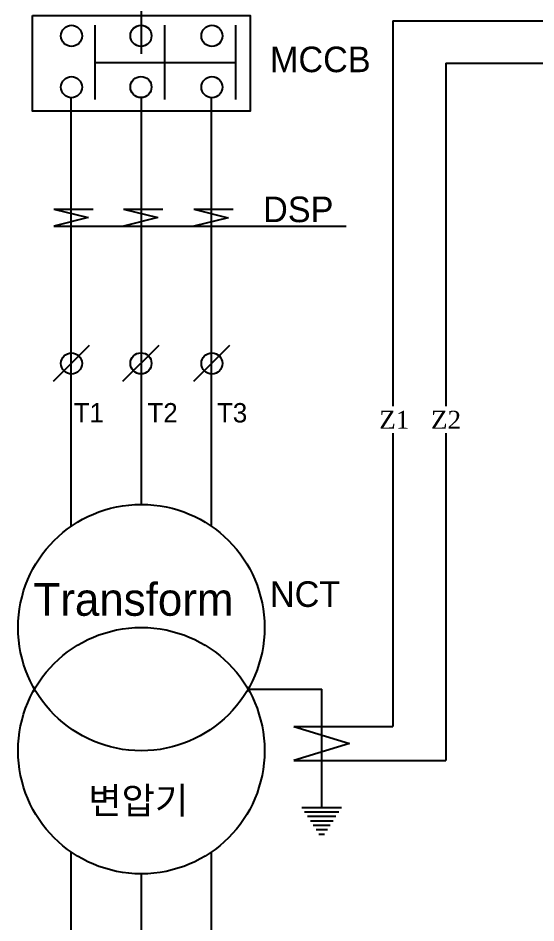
# Model space of a CAD drawing. Header units: millimetres. Extents: x 29 to 409, y 30 to 301.
# Drawn here: x 220.9 to 279.3, y 121.8 to 223.8 of the extents above; entities that cross this region are included whole.
import ezdxf

# ---------------------------------------------------------------- set-up
doc = ezdxf.new("R2010")
doc.units = ezdxf.units.MM
doc.layers.add('4', color=133, linetype='Continuous')
doc.layers.add('ASHADE', color=7, linetype='Continuous')
doc.styles.add('ghs', font='NGULIM.TTF')
doc.styles.add('HCM', font='batang.ttc')

msp = doc.modelspace()

# ---------------------------------------------------------------- linework, layer by layer
for p, q in [((229.61, 218.79), (245.44, 218.79)), ((228.95, 186.9), (224.89, 182.84)), ((236.79, 186.91), (232.72, 182.85)), ((244.78, 186.9), (240.71, 182.84)), ((255.15, 134.85), (255.15, 148.17))]:
    msp.add_line(p, q)
msp.add_lwpolyline([(222.57, 224.08), (247.08, 224.08), (247.08, 213.3), (222.57, 213.3)], close=True)
for centre in [(234.83, 155.11), (234.83, 141.24)]:
    msp.add_circle(centre, 13.88)
at = {"layer": '4', "color": 0}
for p, q in [((224.99, 202.26), (228.85, 201.3)), ((232.82, 202.27), (236.68, 201.31)), ((240.76, 202.24), (244.62, 201.27)), ((228.85, 201.3), (224.99, 200.34)), ((236.68, 201.31), (232.82, 200.35)), ((244.62, 201.27), (240.76, 200.32)), ((252, 143.97), (258.3, 142.05)), ((258.3, 142.05), (252, 140.13)), ((252.91, 134.85), (257.39, 134.85)), ((253.23, 134.35), (257.07, 134.35)), ((253.55, 133.85), (256.75, 133.85)), ((253.87, 133.35), (256.43, 133.35)), ((254.19, 132.85), (256.11, 132.85)), ((254.51, 132.35), (255.79, 132.35)), ((254.83, 131.85), (255.47, 131.85))]:
    msp.add_line(p, q, dxfattribs=at)
at = {"layer": 'ASHADE', "ltscale": 2}
for p, q in [((234.83, 266.46), (234.83, 222.95)), ((263.17, 223.49), (263.17, 180.05)), ((229.61, 222.98), (229.61, 214.61)), ((234.83, 222.97), (234.83, 219.77)), ((237.44, 222.98), (237.44, 214.61)), ((245.44, 222.98), (245.44, 214.6)), ((269.13, 218.69), (269.13, 180.04)), ((234.83, 214.83), (234.83, 168.99)), ((263.17, 177.02), (263.17, 143.97)), ((269.13, 177), (269.13, 140.13)), ((234.83, 127.36), (234.83, 117.32))]:
    msp.add_line(p, q, dxfattribs=at)
at = {"layer": 'ASHADE'}
for p, q in [((263.17, 223.49), (313.51, 223.49)), ((269.13, 218.69), (319.31, 218.69)), ((226.92, 166.52), (226.92, 214.82)), ((242.72, 166.52), (242.72, 214.82)), ((224.99, 202.26), (229.42, 202.26)), ((232.82, 202.27), (237.25, 202.27)), ((240.76, 202.24), (245.19, 202.24)), ((224.99, 200.34), (233.99, 200.34)), ((232.82, 200.35), (241.82, 200.35)), ((240.76, 200.32), (257.92, 200.32)), ((246.84, 148.17), (255.15, 148.17)), ((252, 143.97), (263.17, 143.97)), ((252, 140.13), (269.13, 140.13)), ((226.92, 117.32), (226.92, 129.83)), ((242.72, 117.32), (242.72, 129.83))]:
    msp.add_line(p, q, dxfattribs=at)
at = {"layer": 'ASHADE', "ltscale": 2}
for centre in [(226.96, 221.78), (234.79, 221.79), (242.78, 221.78), (226.96, 216), (234.79, 216.01), (242.78, 216), (226.96, 184.87), (234.79, 184.88), (242.78, 184.87)]:
    msp.add_circle(centre, 1.19, dxfattribs=at)

# ---------------------------------------------------------------- texts
at = {"layer": 'ASHADE', "ltscale": 2, "style": 'ghs'}
for s, height, p in [('MCCB', 2.881, (249.32, 217.69)), ('DSP', 2.881, (248.55, 200.79)), ('T1', 2.185, (227.2, 178.22)), ('T2', 2.185, (235.52, 178.22)), ('T3', 2.185, (243.35, 178.22)), ('Transform', 3.698, (222.68, 156.44)), ('NCT', 2.881, (249.32, 157.44)), ('변압기', 3, (228.84, 134.12))]:
    msp.add_text(s, height=height, dxfattribs=at).set_placement(p)
at = {"layer": 'ASHADE', "style": 'HCM'}
for s, p in [('Z1', (261.63, 177.52)), ('Z2', (267.46, 177.51))]:
    msp.add_text(s, height=2.024, dxfattribs=at).set_placement(p)

doc.saveas('drawing.dxf')
